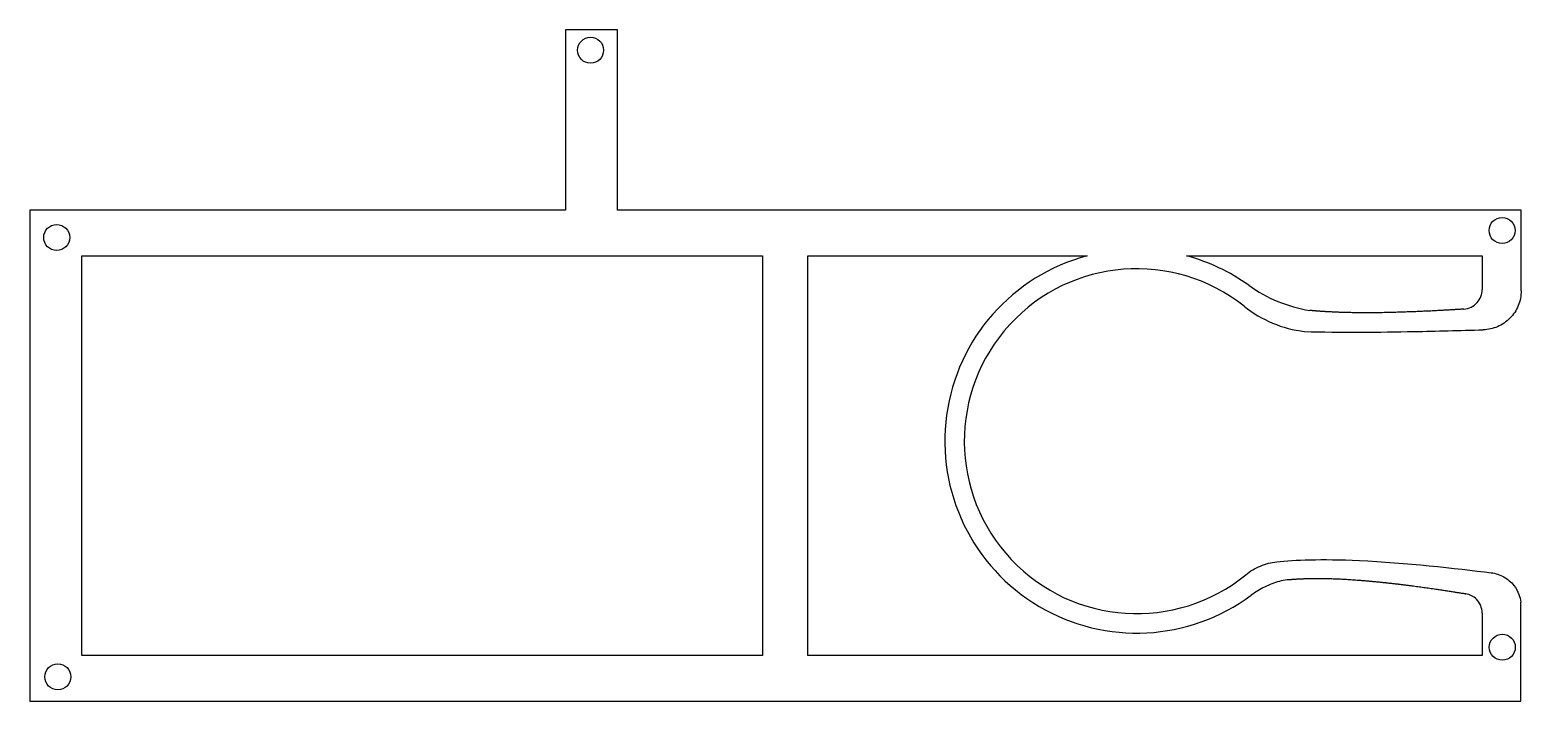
# Model space of a CAD drawing. Header units: millimetres. Extents: x -249 to -19, y -204 to -101.
import ezdxf

# ---------------------------------------------------------------- set-up
doc = ezdxf.new("R2010")
doc.units = ezdxf.units.MM
doc.layers.get('0').update_dxf_attribs({"linetype": 'CONTINUOUS'})

msp = doc.modelspace()

# ---------------------------------------------------------------- linework, layer by layer
for p, q in [((-158.3, -101.01), (-166.3, -101.01)), ((-166.3, -101.01), (-166.3, -128.73)), ((-158.3, -128.73), (-158.3, -101.01)), ((-166.3, -128.73), (-248.64, -128.73)), ((-248.64, -128.73), (-248.64, -204.19)), ((-19.44, -128.73), (-158.3, -128.73)), ((-19.44, -141.12), (-19.44, -128.73)), ((-129.06, -197.19), (-129.06, -135.73)), ((-129.06, -135.73), (-86.15, -135.73)), ((-70.89, -135.73), (-25.44, -135.73)), ((-25.44, -135.73), (-25.44, -140.94)), ((-51.91, -144.13), (-51.93, -144.13)), ((-19.48, -204.19), (-19.48, -188.97)), ((-25.44, -190.64), (-25.44, -197.19)), ((-25.44, -197.19), (-129.06, -197.19)), ((-248.64, -204.19), (-19.48, -204.19))]:
    msp.add_line(p, q)
msp.add_lwpolyline([(-136.06, -197.19), (-240.64, -197.19), (-240.64, -135.73), (-136.06, -135.73)], close=True)
for centre in [(-162.46, -104.14), (-22.37, -131.85), (-244.51, -132.93), (-22.34, -195.9), (-244.33, -200.45)]:
    msp.add_circle(centre, 2)
for centre, radius, start, end in [((-78.52, -164.23), 29.5, 104.9874, 306.5905), ((-78.52, -164.23), 29.5, 54.3077, 75.0126), ((-78.52, -164.23), 26.5, 51.4895, 309.2419), ((-48.48, -122.4), 22, 234.3077, 260.9676), ((-50.5, -129.02), 18.5, 231.4895, 263.0254)]:
    msp.add_arc(centre, radius, start, end)
for points, degree, knots in [([(-28.25, -143.93), (-27.86, -143.91), (-27.48, -143.81), (-26.77, -143.46), (-26.46, -143.22), (-25.96, -142.66), (-25.77, -142.35), (-25.51, -141.66), (-25.44, -141.3), (-25.44, -140.94)], 3, [0, 0, 0, 0, 0.1171933, 0.1171933, 0.2343867, 0.2343867, 0.3437986, 0.3437986, 0.4532105, 0.4532105, 0.4532105, 0.4532105]), ([(-19.44, -141.12), (-19.44, -141.9), (-19.59, -142.67), (-20.19, -144.12), (-20.62, -144.78), (-21.72, -145.89), (-22.37, -146.33), (-23.78, -146.93), (-24.52, -147.09), (-25.26, -147.12)], 3, [0, 0, 0, 0, 0.2343867, 0.2343867, 0.4687734, 0.4687734, 0.7031601, 0.7031601, 0.9274324, 0.9274324, 0.9274324, 0.9274324]), ([(-28.25, -143.93), (-28.37, -143.94), (-29.49, -144.01), (-31.57, -144.14), (-34.54, -144.29), (-38.27, -144.44), (-42.48, -144.53), (-46.09, -144.49), (-48.68, -144.39), (-50.43, -144.27), (-51.48, -144.18), (-51.91, -144.13)], 5, [-0.8122441, -0.8122441, -0.8122441, -0.8122441, -0.8122441, -0.8122441, -0.8, -0.7, -0.6, -0.5, -0.4, -0.3, -0.2284256, -0.2284256, -0.2284256, -0.2284256, -0.2284256, -0.2284256]), ([(-52.75, -147.38), (-47.33, -147.54), (-41.06, -147.47), (-32.4, -147.31), (-28.93, -147.22), (-25.26, -147.12)], 3, [-4.322829, -4.322829, -4.322829, -4.322829, -2.483464, -2.483464, -1.204526, -1.204526, -1.204526, -1.204526]), ([(-61.76, -184.75), (-61.08, -184.2), (-60.33, -183.75), (-58.72, -183.08), (-57.86, -182.86), (-56.99, -182.77)], 3, [0, 0, 0, 0, 0.2621826, 0.2621826, 0.5243651, 0.5243651, 0.5243651, 0.5243651]), ([(-56.99, -182.77), (-54.22, -182.48), (-50.3, -182.29), (-37.31, -182.9), (-29.46, -183.78), (-24.04, -184.45)], 3, [2.943515, 2.943515, 2.943515, 2.943515, 3.472042, 3.472042, 4.088841, 4.088841, 4.088841, 4.088841]), ([(-55.42, -185.52), (-54.99, -185.48), (-53.97, -185.4), (-52.31, -185.32), (-49.88, -185.29), (-46.48, -185.41), (-42.58, -185.71), (-38.32, -186.16), (-34.51, -186.67), (-31.47, -187.12), (-29.32, -187.46), (-28.14, -187.65), (-27.96, -187.68)], 5, [0.1208556, 0.1208556, 0.1208556, 0.1208556, 0.1208556, 0.1208556, 0.2, 0.3, 0.4, 0.5, 0.6, 0.7, 0.8, 0.8179317, 0.8179317, 0.8179317, 0.8179317, 0.8179317, 0.8179317]), ([(-24.04, -184.45), (-23.36, -184.53), (-22.7, -184.75), (-21.51, -185.42), (-20.99, -185.87), (-20.23, -186.82), (-19.97, -187.29), (-19.63, -188.17), (-19.53, -188.57), (-19.48, -188.97)], 3, [0, 0, 0, 0, 0.2050883, 0.2050883, 0.4101767, 0.4101767, 0.5705521, 0.5705521, 0.6930456, 0.6930456, 0.6930456, 0.6930456]), ([(-25.44, -190.64), (-25.44, -190.25), (-25.52, -189.86), (-25.81, -189.14), (-26.03, -188.81), (-26.53, -188.31), (-26.78, -188.12), (-27.35, -187.83), (-27.65, -187.73), (-27.96, -187.68)], 3, [0, 0, 0, 0, 0.1171933, 0.1171933, 0.2343867, 0.2343867, 0.3291628, 0.3291628, 0.423939, 0.423939, 0.423939, 0.423939])]:
    msp.add_open_spline(points, degree=degree, knots=knots)
msp.add_open_spline([(-55.42, -185.52), (-55.82, -185.59), (-56.61, -185.77), (-57.76, -186.15), (-58.88, -186.64), (-59.94, -187.22), (-60.61, -187.67), (-60.94, -187.92)], degree=3)

doc.saveas('drawing.dxf')
